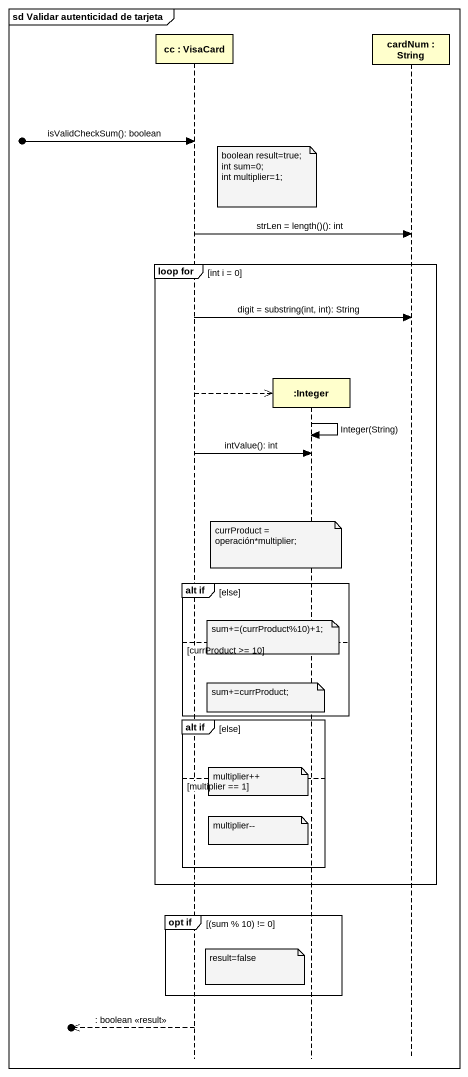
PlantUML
@startuml
mainframe sd Validar autenticidad de tarjeta
hide footbox
participant "cc : VisaCard" as cc
participant ":Integer" as Integer
participant "cardNum : String" as cardNum

[o-> cc : isValidCheckSum(): boolean
note over Integer
  boolean result=true;
  int sum=0;
  int multiplier=1;
end note
cc -> cardNum : strLen = length()(): int
group loop for [int i = 0]
  cc -> cardNum : digit = substring(int, int): String
  cc -->> Integer **
  Integer -> Integer : Integer(String)
  cc -> Integer : intValue(): int
  note over Integer : currProduct = operación*multiplier;
  group alt if [else]
    note over Integer : sum+=(currProduct%10)+1;
  else currProduct >= 10
    note over Integer : sum+=currProduct;
  end
  group alt if [else]
  else multiplier == 1
    note left of Integer : multiplier++
    note left of Integer : multiplier--
  end
end
group opt if [(sum % 10) != 0]
  note left of Integer : result=false
end
[o<<-- cc : : boolean <<result>>
@enduml
